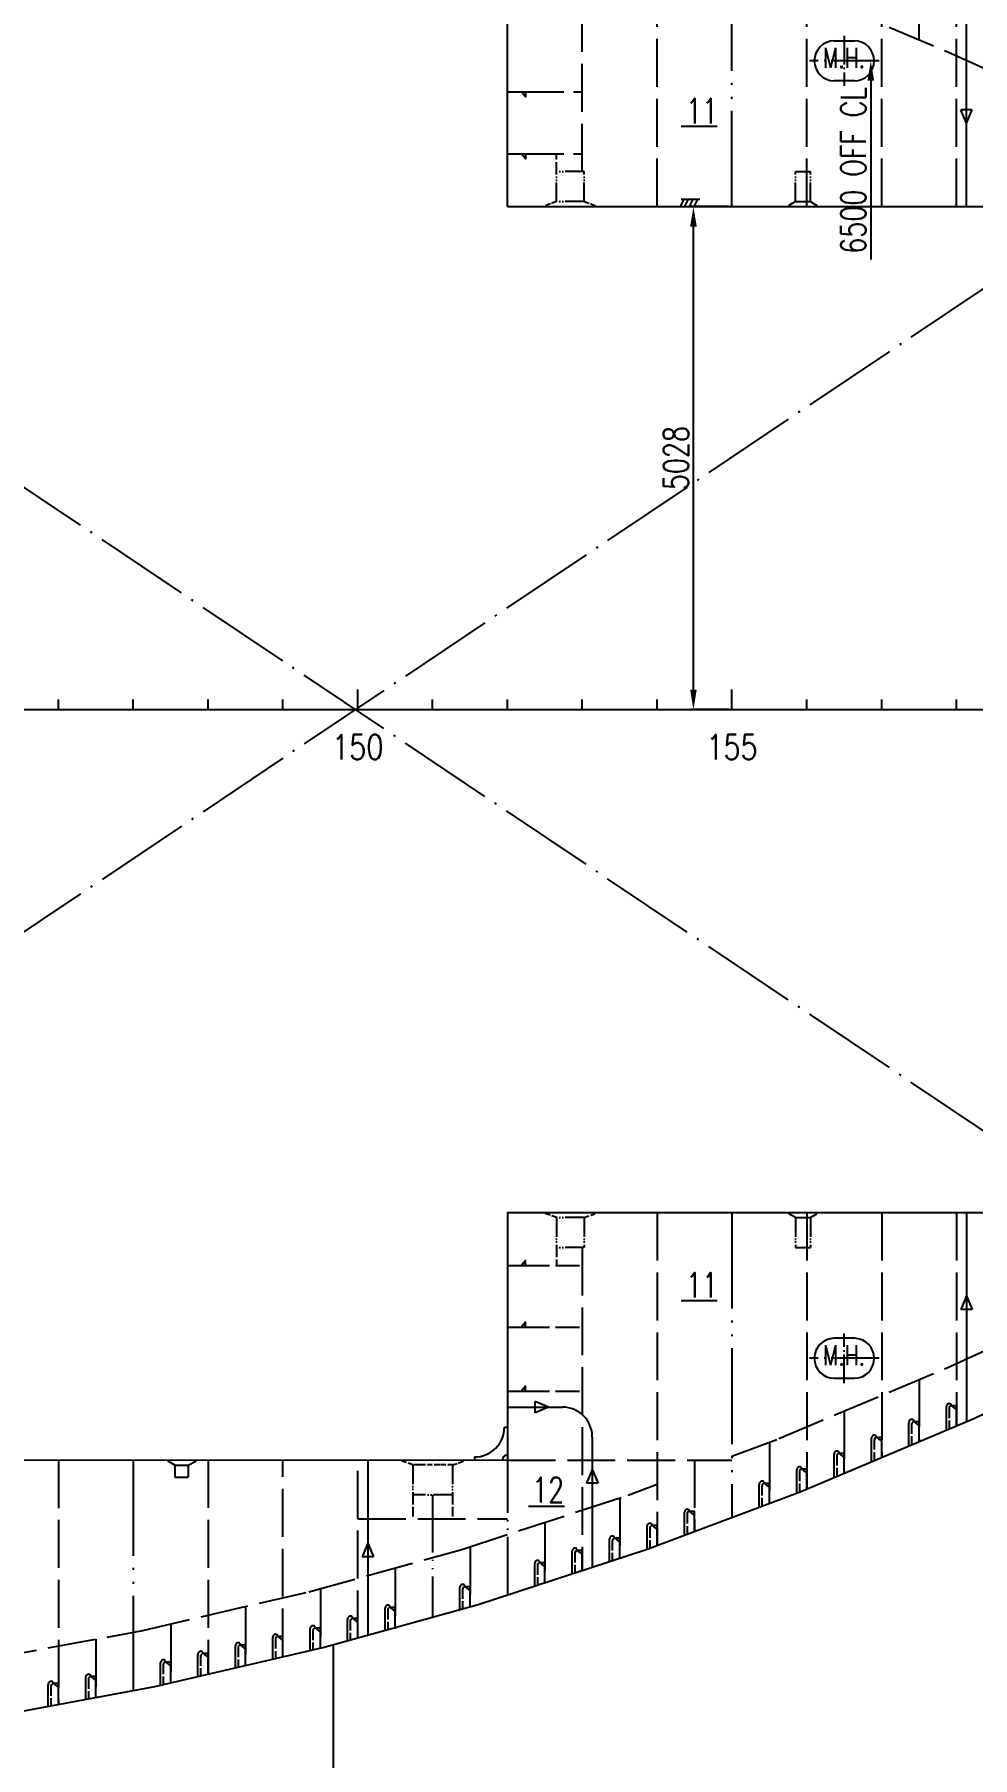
# Model space of a CAD drawing. Extents: x 373818 to 564480, y 322172 to 634257.
# Drawn here: x 532106 to 541507, y 468260 to 485525 of the extents above; entities that cross this region are included whole.
import ezdxf
from ezdxf.enums import TextEntityAlignment as Align

# ---------------------------------------------------------------- set-up
doc = ezdxf.new("R2010")
doc.units = 0
doc.header["$LTSCALE"] = 40
doc.header["$MEASUREMENT"] = 0
for name, pattern in [('ACAD_ISO02W100', [15, 12, -3]), ('ACAD_ISO04W100', [30.5, 24, -3, 0.5, -3]), ('ACAD_ISO05W100', [34, 24, -3, 0.5, -3, 0.5, -3])]:
    doc.linetypes.add(name, pattern=pattern)
doc.layers.get('0').update_dxf_attribs({"linetype": 'CONTINUOUS'})
doc.layers.get('DEFPOINTS').update_dxf_attribs({"linetype": 'CONTINUOUS'})
for name, color, linetype in [('01CONTINUOUS', 2, 'CONTINUOUS'), ('C-CEN', 4, 'ACAD_ISO04W100'), ('C-CON', 4, 'CONTINUOUS'), ('C-DAS', 4, 'ACAD_ISO02W100'), ('C-PH', 4, 'ACAD_ISO05W100'), ('FRAME', 7, 'CONTINUOUS'), ('Y-CON', 2, 'CONTINUOUS'), ('Y-DAS', 2, 'ACAD_ISO02W100'), ('Y-PH', 2, 'ACAD_ISO05W100')]:
    doc.layers.add(name, color=color, linetype=linetype)
doc.styles.add('ROMANS', font='romans.shx', dxfattribs={"width": 0.75, "height": 250, "bigfont": 'hzdx.shx'})
doc.dimstyles.new('DM-100', dxfattribs={"dimscale": 0, "dimtxt": 250, "dimasz": 200, "dimexe": 30, "dimexo": 30, "dimgap": 50, "dimtad": 1, "dimdec": 0, "dimzin": 0, "dimdsep": 46, "dimtxsty": 'ROMANS', "dimcen": 0, "dimclrd": 1, "dimclre": 1, "dimclrt": 1, "dimadec": 0, "dimazin": 0, "dimtfac": 1, "dimtdec": 0, "dimtmove": 0, "dimatfit": 3, "dimfxl": 0, "dimtolj": 1, "dimtzin": 0, "dimarcsym": 0})

# ---------------------------------------------------------------- blocks, each defined once
blk = doc.blocks.new('*D100')
at = {"color": 1, "linetype": 'ByBlock', "transparency": 16777216}
for p, q in [((539066, 483800), (538680, 483800)), ((538710, 478960), (538710, 483600)), ((539066, 478760), (538680, 478760))]:
    blk.add_line(p, q, dxfattribs=at)
for points in [[(538677, 483600), (538743, 483600), (538710, 483800)], [(538677, 478960), (538743, 478960), (538710, 478760)]]:
    blk.add_solid(points, dxfattribs=at)
at = {"layer": 'DEFPOINTS', "color": 0, "linetype": 'ByBlock', "transparency": 16777216}
for p in [(538710, 483800), (539096, 483800), (539096, 478760)]:
    blk.add_point(p, dxfattribs=at)
at = {"color": 1, "linetype": 'ByBlock', "transparency": 16777216, "insert": (538535, 481280), "char_height": 250, "attachment_point": 5, "rotation": 90, "style": 'ROMANS'}
blk.add_mtext('\\A1;5028', dxfattribs=at)
blk = doc.blocks.new('A$C75882CA2')
at = {"layer": 'C-CON'}
for p, q in [((0, 57), (136, 114)), ((0, 57), (136, 0)), ((136, 0), (136, 114))]:
    blk.add_line(p, q, dxfattribs=at)
blk = doc.blocks.new('A$C0FB51760')
at = {"layer": 'C-CON', "linetype": 'ACAD_ISO05W100', "ltscale": 0.05}
for p, q in [((105, 50), (0, 12)), ((0, 12), (0, 0))]:
    blk.add_line(p, q, dxfattribs=at)

msp = doc.modelspace()

# ---------------------------------------------------------------- linework, layer by layer
at = {"color": 1}
for p, q in [((541445.62, 483800.33), (541446.18, 485895.63)), ((541445.62, 473720.39), (541446.18, 471625.08)), ((536846.41, 471771.59), (537396.41, 471771.59)), ((537696.41, 471471.59), (537696.41, 470166.96)), ((535445.62, 471241.13), (535446.09, 469487.51))]:
    msp.add_line(p, q, dxfattribs=at)
for p, q in [((540121.41, 485460.36), (540321.41, 485460.36)), ((540321.41, 485060.36), (540121.41, 485060.36)), ((538542.71, 483800.36), (538765.8, 483800.36)), ((538613.75, 483875.76), (538576.38, 483800.36)), ((538587.14, 483875.76), (538772.67, 483875.76)), ((538657.04, 483875.76), (538619.67, 483800.36)), ((538703.61, 483875.76), (538666.24, 483800.36)), ((538751.5, 483875.76), (538714.13, 483800.36)), ((535346.41, 478760.36), (535346.41, 478960.36)), ((539096.41, 478760.36), (539096.41, 478960.36)), ((524096.41, 478760.36), (542846.41, 478760.36)), ((532346.41, 478760.36), (532346.41, 478860.36)), ((533096.41, 478760.36), (533096.41, 478860.36)), ((533846.41, 478760.36), (533846.41, 478860.36)), ((534596.41, 478760.36), (534596.41, 478860.36)), ((536096.41, 478760.36), (536096.41, 478860.36)), ((536846.41, 478760.36), (536846.41, 478860.36)), ((537596.41, 478760.36), (537596.41, 478860.36)), ((538346.41, 478760.36), (538346.41, 478860.36)), ((539846.41, 478760.36), (539846.41, 478860.36)), ((540596.41, 478760.36), (540596.41, 478860.36)), ((541346.41, 478760.36), (541346.41, 478860.36)), ((540321.41, 472460.36), (540121.41, 472460.36)), ((540121.41, 472060.36), (540321.41, 472060.36)), ((541241.41, 471764.88), (541241.41, 471540.78)), ((540866.41, 471606.53), (540866.41, 471382.43)), ((540491.41, 471448.18), (540491.41, 471224.09)), ((540116.41, 471289.84), (540116.41, 471065.74)), ((539366.41, 470987.65), (539366.41, 470769.6)), ((539741.41, 471131.49), (539741.41, 470913.43)), ((538616.41, 470706.3), (538616.41, 470497.23)), ((538241.41, 470565.62), (538241.41, 470356.55)), ((537491.41, 470316.3), (537491.41, 470107.23)), ((537866.41, 470438.49), (537866.41, 470229.43)), ((537116.41, 470194.1), (537116.41, 469985.03)), ((536366.41, 469953.68), (536366.41, 469744.62)), ((535241.41, 469635.61), (535241.41, 469426.55)), ((535616.41, 469745.76), (535616.41, 469536.69)), ((534491.41, 469454.02), (534491.41, 469248.18)), ((534866.41, 469539.43), (534866.41, 469333.6)), ((533741.41, 469283.18), (533741.41, 469077.35)), ((534116.41, 469368.6), (534116.41, 469162.76)), ((535101.26, 469391.91), (535101.26, 465311.36)), ((533366.41, 469197.77), (533366.41, 468991.93)), ((532241.41, 468982.43), (532241.41, 468772.62)), ((532616.41, 469052.49), (532616.41, 468842.06))]:
    msp.add_line(p, q)
at = {"color": 1, "linetype": 'ByBlock'}
msp.add_line((540487.28, 485060.36), (540487.28, 483269.2), dxfattribs=at)
for centre, radius, start, end in [((540121.41, 485260.36), 200, 90, 270), ((540321.41, 485260.36), 200, 270, 90), ((540121.41, 472260.36), 200, 90, 270), ((540321.41, 472260.36), 200, 270, 90), ((541291.41, 471764.88), 50, 139.699506, 180), ((541272.35, 471781.05), 25, 4.378371, 139.699506), ((541296.41, 471757.96), 25, 90, 180), ((540916.41, 471606.53), 50, 139.699506, 180), ((540897.35, 471622.7), 25, 4.378371, 139.699506), ((540921.41, 471599.61), 25, 90, 180), ((540147.35, 471306.01), 25, 4.378371, 139.699506), ((540541.41, 471448.18), 50, 139.699506, 180), ((540522.35, 471464.35), 25, 4.378371, 139.699506), ((540546.41, 471441.26), 25, 90, 180), ((536846.41, 471240.36), 50, 90, 178.611108), ((539791.41, 471131.49), 50, 139.699506, 180), ((539772.35, 471147.66), 25, 4.378371, 139.699506), ((540166.41, 471289.84), 50, 139.699506, 180), ((540171.41, 471282.92), 25, 90, 180), ((539416.41, 470987.65), 50, 139.699506, 180), ((539397.35, 471003.82), 25, 4.378371, 139.699506), ((539421.41, 470980.73), 25, 90, 180), ((539796.41, 471124.57), 25, 90, 180), ((538666.41, 470706.3), 50, 139.699506, 180), ((538647.35, 470722.47), 25, 4.378371, 139.699506), ((538671.41, 470699.38), 25, 90, 180), ((537916.41, 470438.49), 50, 139.699506, 180), ((537897.35, 470454.66), 25, 4.378371, 139.699506), ((538291.41, 470565.62), 50, 139.699506, 180), ((538272.35, 470581.79), 25, 4.378371, 139.699506), ((538296.41, 470558.7), 25, 90, 180), ((537541.41, 470316.3), 50, 139.699506, 180), ((537522.35, 470332.47), 25, 4.378371, 139.699506), ((537546.41, 470309.37), 25, 90, 180), ((537921.41, 470431.57), 25, 90, 180), ((537166.41, 470194.1), 50, 139.699506, 180), ((537147.35, 470210.27), 25, 4.378371, 139.699506), ((537171.41, 470187.17), 25, 90, 180), ((536416.41, 469953.68), 50, 139.699506, 180), ((536397.35, 469969.85), 25, 4.378371, 139.699506), ((536421.41, 469946.76), 25, 90, 180), ((535666.41, 469745.76), 50, 139.699506, 180), ((535647.35, 469761.93), 25, 4.378371, 139.699506), ((535291.41, 469635.61), 50, 139.699506, 180), ((535272.35, 469651.78), 25, 4.378371, 139.699506), ((535296.41, 469628.69), 25, 90, 180), ((535671.41, 469738.84), 25, 90, 180), ((534541.41, 469454.02), 50, 139.699506, 180), ((534522.35, 469470.19), 25, 4.378371, 139.699506), ((534546.41, 469447.1), 25, 90, 180), ((534916.41, 469539.43), 50, 139.699506, 180), ((534897.35, 469555.6), 25, 4.378371, 139.699506), ((534921.41, 469532.51), 25, 90, 180), ((533791.41, 469283.18), 50, 139.699506, 180), ((533772.35, 469299.35), 25, 4.378371, 139.699506), ((533796.41, 469276.26), 25, 90, 180), ((534166.41, 469368.6), 50, 139.699506, 180), ((534147.35, 469384.77), 25, 4.378371, 139.699506), ((534171.41, 469361.68), 25, 90, 180), ((532647.35, 469068.66), 25, 4.378371, 139.699506), ((533416.41, 469197.77), 50, 139.699506, 180), ((533397.35, 469213.94), 25, 4.378371, 139.699506), ((533421.41, 469190.85), 25, 90, 180), ((532291.41, 468982.43), 50, 139.699506, 180), ((532272.35, 468998.6), 25, 4.378371, 139.699506), ((532296.41, 468975.51), 25, 90, 180), ((532666.41, 469052.49), 50, 139.699506, 180), ((532671.41, 469045.57), 25, 90, 180)]:
    msp.add_arc(centre, radius, start, end)
at = {"color": 1}
msp.add_arc((537396.41, 471471.59), 300, 360, 90, dxfattribs=at)
at = {"color": 1, "linetype": 'ByBlock'}
msp.add_solid([(540453.94, 485060.36), (540520.61, 485060.36), (540487.28, 485260.36)], dxfattribs=at)
at = {"layer": '01CONTINUOUS'}
for p, q in [((536846.41, 483800.36), (536846.41, 486280.36)), ((536846.41, 483800.36), (542821.41, 483800.36)), ((536846.41, 473720.36), (536846.41, 471240.36)), ((536846.41, 473720.36), (542846.41, 473720.36)), ((524096.41, 471237.41), (536846.41, 471241.59))]:
    msp.add_line(p, q, dxfattribs=at)
at = {"layer": 'C-CEN'}
for p, q in [((542700.6, 473813.55), (524242.13, 486190.04)), ((542700.6, 483707.16), (524244.18, 471332.05))]:
    msp.add_line(p, q, dxfattribs=at)
at = {"layer": 'C-CEN', "ltscale": 0.3}
for p, q in [((540221.41, 485510.36), (540221.41, 485010.36)), ((540221.41, 472010.36), (540221.41, 472510.36))]:
    msp.add_line(p, q, dxfattribs=at)
at = {"layer": 'C-CEN', "ltscale": 0.5}
for p, q in [((540571.41, 485260.36), (539871.41, 485260.36)), ((540571.41, 472260.36), (539871.41, 472260.36))]:
    msp.add_line(p, q, dxfattribs=at)
at = {"layer": 'C-CON', "linetype": 'ACAD_ISO05W100', "ltscale": 0.2}
for p, q in [((537616.56, 484150.36), (537336.56, 484150.36)), ((537336.56, 483850.36), (537336.56, 484150.36)), ((537616.56, 483850.36), (537616.56, 484150.36)), ((539731.41, 484150.36), (539881.41, 484150.36)), ((539731.41, 483850.36), (539731.41, 484150.36)), ((539881.41, 483850.36), (539881.41, 484150.36)), ((537616.56, 483850.36), (537336.56, 483850.36)), ((539731.41, 483850.36), (539666.41, 483812.36)), ((539666.41, 483812.36), (539666.41, 483800.36)), ((539731.41, 483850.36), (539881.41, 483850.36)), ((539881.41, 483850.36), (539946.41, 483812.36)), ((539946.41, 483812.36), (539946.41, 483800.36)), ((537616.56, 473670.36), (537336.56, 473670.36)), ((537336.56, 473670.36), (537336.56, 473370.36)), ((537616.56, 473670.36), (537616.56, 473370.36)), ((539666.41, 473708.36), (539666.41, 473720.36)), ((539731.41, 473670.36), (539666.41, 473708.36)), ((539731.41, 473670.36), (539881.41, 473670.36)), ((539731.41, 473670.36), (539731.41, 473370.36)), ((539881.41, 473670.36), (539946.41, 473708.36)), ((539881.41, 473670.36), (539881.41, 473370.36)), ((539946.41, 473708.36), (539946.41, 473720.36)), ((537616.56, 473370.36), (537336.56, 473370.36)), ((539731.41, 473370.36), (539881.41, 473370.36)), ((533444.94, 471228.47), (533444.94, 471240.47)), ((533511.84, 471190.49), (533444.94, 471228.47)), ((533511.84, 471190.49), (533646.87, 471190.54)), ((533511.84, 471190.49), (533511.88, 471070.49)), ((533646.87, 471190.54), (533724.94, 471228.56)), ((533646.87, 471190.54), (533646.91, 471070.54)), ((533724.94, 471228.56), (533724.94, 471240.56)), ((535896.56, 471191.35), (535896.56, 470890.56)), ((536296.56, 471191.27), (536296.56, 470890.56)), ((533511.88, 471070.49), (533646.97, 471070.54)), ((536296.56, 470890.56), (535896.56, 470890.56))]:
    msp.add_line(p, q, dxfattribs=at)
at = {"layer": 'C-CON', "linetype": 'ACAD_ISO05W100', "ltscale": 0.05}
for p, q in [((537616.56, 483850.36), (537721.56, 483812.36)), ((537721.56, 483812.36), (537721.56, 483800.36)), ((537616.56, 473670.36), (537721.56, 473708.36)), ((537721.56, 473708.36), (537721.56, 473720.36)), ((535792.82, 471229.38), (535792.82, 471241.38)), ((535896.56, 471191.35), (535792.82, 471229.38)), ((536296.56, 471191.22), (535896.56, 471191.35)), ((536296.56, 471191.27), (536402.82, 471229.23)), ((536402.82, 471229.23), (536402.82, 471241.23))]:
    msp.add_line(p, q, dxfattribs=at)
at = {"layer": 'C-CON'}
for p, q in [((536816.41, 471571.59), (536846.41, 471571.59)), ((536516.41, 471271.59), (536516.42, 471241.48))]:
    msp.add_line(p, q, dxfattribs=at)
msp.add_arc((536516.41, 471571.59), 300, 270, 360, dxfattribs=at)
at = {"layer": 'C-DAS'}
for p, q in [((537596.41, 484150.36), (537596.41, 487386.34)), ((538346.41, 483800.36), (538346.41, 487137.02)), ((539846.41, 483800.36), (539846.41, 486571.15)), ((540596.41, 483800.36), (540596.41, 486254.45)), ((540971.41, 485471.95), (540971.41, 486096.11)), ((541346.41, 483800.36), (541346.41, 485937.76)), ((538346.41, 473720.36), (538346.41, 470383.7)), ((539846.41, 473720.36), (539846.41, 470949.57)), ((540596.41, 473720.36), (540596.41, 471266.26)), ((541346.41, 473720.36), (541346.41, 471582.96)), ((537596.41, 473370.36), (537596.41, 470134.37)), ((540971.41, 472048.77), (540971.41, 471424.61)), ((540221.41, 471732.08), (540221.41, 471107.92)), ((539471.41, 471419.86), (539471.41, 470805.73)), ((532346.41, 471240.11), (532346.41, 468800.51)), ((533846.41, 471240.6), (533846.41, 469101.26)), ((534596.41, 469272.1), (534596.41, 471240.85)), ((535346.41, 469453.69), (535346.41, 471241.1)), ((538721.41, 471240.36), (538721.41, 470524.38)), ((537971.41, 470861.33), (537971.41, 470256.57)), ((535346.63, 470650.36), (536846.63, 470650.36)), ((537221.41, 470616.93), (537221.41, 470012.17)), ((536471.41, 470372.53), (536471.41, 469771.76)), ((535721.41, 470160.53), (535721.41, 469550.64)), ((534971.41, 469952.6), (534971.41, 469357.51)), ((534221.41, 469772.87), (534221.41, 469186.68)), ((532721.41, 469446.28), (532721.41, 468870.57)), ((533471.41, 469598.35), (533471.41, 469015.85))]:
    msp.add_line(p, q, dxfattribs=at)
at = {"layer": 'C-DAS', "ltscale": 0.2}
for p, q in [((541271.41, 471757.96), (541271.41, 471552.83)), ((540896.41, 471599.61), (540896.41, 471394.48)), ((540521.41, 471441.26), (540521.41, 471246.87)), ((540146.41, 471282.92), (540146.41, 471077.79)), ((539771.41, 471124.57), (539771.41, 470923.76)), ((539396.41, 470980.73), (539396.41, 470779.92)), ((538646.41, 470699.38), (538646.41, 470504.99)), ((538271.41, 470558.7), (538271.41, 470364.31)), ((537521.41, 470309.37), (537521.41, 470114.98)), ((537896.41, 470431.57), (537896.41, 470237.18)), ((537146.41, 470187.17), (537146.41, 469992.78)), ((536396.41, 469946.76), (536396.41, 469752.37)), ((535271.41, 469628.69), (535271.41, 469434.3)), ((535646.41, 469738.84), (535646.41, 469544.45)), ((534521.41, 469447.1), (534521.41, 469255.01)), ((534896.41, 469532.51), (534896.41, 469340.43)), ((533771.41, 469276.26), (533771.41, 469084.18)), ((534146.41, 469361.68), (534146.41, 469169.6)), ((533396.41, 469190.85), (533396.41, 468998.76)), ((532271.41, 468975.51), (532271.41, 468778.17)), ((532646.41, 469045.57), (532646.41, 468847.61))]:
    msp.add_line(p, q, dxfattribs=at)
at = {"layer": 'C-DAS'}
for points in [[(539096.41, 486241.53), (539566.51, 486065.18), (541265.41, 485347.8), (542468.95, 484799.86), (542846.41, 484615.3)], [(539096.41, 471279.18), (539566.51, 471455.53), (541265.41, 472172.91), (542468.95, 472720.85), (542846.41, 472905.42)], [(524121.41, 468835.36), (525857.13, 468835.36), (526656.52, 468838.91), (528469.71, 468899.58), (528497.17, 468901.22), (530080.48, 469034.69), (531655.27, 469248.85), (533193.85, 469533.76), (534854.38, 469920.16), (536387.45, 470345.17), (538056.26, 470888.98), (538346.41, 470997.83)]]:
    msp.add_lwpolyline(points, dxfattribs=at)
at = {"layer": 'C-PH'}
for p, q in [((538946.43, 484600.95), (538587.56, 484600.95)), ((538946.43, 472836.49), (538587.56, 472836.49)), ((537417.25, 470774.85), (537058.38, 470774.85))]:
    msp.add_line(p, q, dxfattribs=at)
at = {"layer": 'Y-CON'}
for p, q in [((541496.41, 471646.3), (542714.41, 472200.82)), ((539779.41, 470921.28), (541496.41, 471646.3)), ((538246.41, 470346.19), (539779.41, 470921.28)), ((536553.41, 469794.5), (538246.41, 470346.19)), ((534996.41, 469362.85), (536553.41, 469794.5)), ((533311.41, 468970.76), (534996.41, 469362.85)), ((531746.41, 468680.96), (533311.41, 468970.76))]:
    msp.add_line(p, q, dxfattribs=at)
for points in [[(536846.63, 484949.24), (537026.63, 484949.24), (537026.63, 484899.24), (536986.63, 484949.24)], [(536846.63, 484330.24), (537026.63, 484330.24), (537026.63, 484280.24), (536986.63, 484330.24)], [(536846.63, 473190.48), (537026.63, 473190.48), (537026.63, 473240.48), (536986.63, 473190.48)], [(536846.63, 472571.48), (537026.63, 472571.48), (537026.63, 472621.48), (536986.63, 472571.48)], [(536846.63, 471931.48), (537026.63, 471931.48), (537026.63, 471981.48), (536986.63, 471931.48)], [(541346.41, 471582.96), (541346.41, 471782.96), (541296.41, 471782.96), (541346.41, 471742.96)], [(540971.41, 471424.61), (540971.41, 471624.61), (540921.41, 471624.61), (540971.41, 471584.61)], [(540596.41, 471266.26), (540596.41, 471466.26), (540546.41, 471466.26), (540596.41, 471426.26)], [(540221.41, 471107.92), (540221.41, 471307.92), (540171.41, 471307.92), (540221.41, 471267.92)], [(539471.41, 470805.73), (539471.41, 471005.73), (539421.41, 471005.73), (539471.41, 470965.73)], [(539846.41, 470949.57), (539846.41, 471149.57), (539796.41, 471149.57), (539846.41, 471109.57)], [(538721.41, 470524.38), (538721.41, 470724.38), (538671.41, 470724.38), (538721.41, 470684.38)], [(538346.41, 470383.7), (538346.41, 470583.7), (538296.41, 470583.7), (538346.41, 470543.7)], [(537596.41, 470134.37), (537596.41, 470334.37), (537546.41, 470334.37), (537596.41, 470294.37)], [(537971.41, 470256.57), (537971.41, 470456.57), (537921.41, 470456.57), (537971.41, 470416.57)], [(537221.41, 470012.17), (537221.41, 470212.17), (537171.41, 470212.17), (537221.41, 470172.17)], [(536471.41, 469771.76), (536471.41, 469971.76), (536421.41, 469971.76), (536471.41, 469931.76)], [(535346.41, 469453.69), (535346.41, 469653.69), (535296.41, 469653.69), (535346.41, 469613.69)], [(535721.41, 469563.84), (535721.41, 469763.84), (535671.41, 469763.84), (535721.41, 469723.84)], [(534596.41, 469272.1), (534596.41, 469472.1), (534546.41, 469472.1), (534596.41, 469432.1)], [(534971.41, 469357.51), (534971.41, 469557.51), (534921.41, 469557.51), (534971.41, 469517.51)], [(533846.41, 469101.26), (533846.41, 469301.26), (533796.41, 469301.26), (533846.41, 469261.26)], [(534221.41, 469186.68), (534221.41, 469386.68), (534171.41, 469386.68), (534221.41, 469346.68)], [(533471.41, 469015.85), (533471.41, 469215.85), (533421.41, 469215.85), (533471.41, 469175.85)], [(532346.41, 468800.51), (532346.41, 469000.51), (532296.41, 469000.51), (532346.41, 468960.51)], [(532721.41, 468870.57), (532721.41, 469070.57), (532671.41, 469070.57), (532721.41, 469030.57)]]:
    msp.add_lwpolyline(points, dxfattribs=at)
at = {"layer": 'Y-DAS'}
for p, q in [((536846.41, 485051.84), (536846.41, 485653.99)), ((536846.41, 472468.88), (536846.41, 471866.72)), ((536846.41, 471240.36), (539096.41, 471240.36))]:
    msp.add_line(p, q, dxfattribs=at)
at = {"layer": 'Y-DAS', "ltscale": 0.8}
for p, q in [((537026.63, 484949.24), (537596.63, 484949.24)), ((537026.63, 484330.24), (537596.63, 484330.24))]:
    msp.add_line(p, q, dxfattribs=at)
at = {"layer": 'Y-DAS', "ltscale": 0.2}
for p, q in [((537336.56, 484150.36), (537336.56, 484330.24)), ((537336.56, 473370.36), (537336.56, 473190.48)), ((535896.56, 470890.56), (535896.56, 470650.36)), ((536296.56, 470890.56), (536296.56, 470650.36))]:
    msp.add_line(p, q, dxfattribs=at)
at = {"layer": 'Y-DAS', "ltscale": 0.5}
for p, q in [((537026.63, 473190.48), (537596.63, 473190.48)), ((537026.63, 472571.48), (537596.63, 472571.48)), ((537026.63, 471931.48), (537596.63, 471931.48))]:
    msp.add_line(p, q, dxfattribs=at)
at = {"layer": 'Y-PH'}
for p, q in [((539096.41, 483800.36), (539096.41, 486855.66)), ((539096.41, 473720.36), (539096.41, 470665.06)), ((533096.41, 471240.36), (533096.41, 468940.63))]:
    msp.add_line(p, q, dxfattribs=at)
at = {"layer": 'Y-PH', "ltscale": 0.6}
for p, q in [((536846.41, 471286.39), (536846.41, 469889.97)), ((536096.41, 470890.56), (536096.41, 469667.8))]:
    msp.add_line(p, q, dxfattribs=at)

# ---------------------------------------------------------------- block references
msp.add_blockref('A$C0FB51760', (537231.56, 483800.36))
at = {"xscale": -1, "rotation": 180.0000000000076}
msp.add_blockref('A$C0FB51760', (537231.56, 473720.36), dxfattribs=at)
at = {"layer": 'C-CON', "rotation": 90}
msp.add_blockref('A$C75882CA2', (541503.08, 484634.87), dxfattribs=at)
at = {"layer": 'C-CON', "xscale": -1}
for p, rotation in [((541503.08, 472885.84), 90.00000000000887), ((537258.87, 471714.35), 359.9999999999912), ((537753.65, 471146.46), 89.99999999999113), ((535503.08, 470406.58), 89.99999999999113)]:
    msp.add_blockref('A$C75882CA2', p, dxfattribs=dict(at, rotation=rotation))

# ---------------------------------------------------------------- texts
at = {"char_height": 200, "attachment_point": 5, "style": 'ROMANS'}
for insert in [(540218.18, 485290.73), (540218.18, 472290.73)]:
    msp.add_mtext('M.H.', dxfattribs=dict(at, insert=insert))
at = {"color": 1, "linetype": 'ByBlock', "insert": (540312.28, 484163.2), "char_height": 250, "attachment_point": 5, "rotation": 90, "style": 'ROMANS'}
msp.add_mtext('6500 OFF CL', dxfattribs=at)
at = {"char_height": 250, "width": 4189.5335, "style": 'ROMANS'}
for s, insert, attachment_point in [('11', (538634.63, 484884.17), 1), ('11', (538634.63, 473119.71), 1), ('12', (537092.91, 470817.03), 7)]:
    msp.add_mtext(s, dxfattribs=dict(at, insert=insert, attachment_point=attachment_point))
at = {"layer": 'FRAME', "style": 'ROMANS', "width": 0.8}
for s, p in [('150', (535346.41, 478385.36)), ('155', (539096.41, 478385.36))]:
    msp.add_text(s, height=250, dxfattribs=at).set_placement(p, align=Align.MIDDLE)

# ---------------------------------------------------------------- dimensions: what is measured, and where the dimension line sits
dim = msp.add_linear_dim(base=(538710, 483800.36), p1=(539096.41, 478760.36), p2=(539096.41, 483800.36), angle=90, text='5028', dimstyle='DM-100', override={"dimscale": 1, "dimtmove": 1})
dim.commit()
dim.dimension.update_dxf_attribs({"geometry": '*D100', "text_midpoint": (538535, 481280.36)})

doc.saveas('drawing.dxf')
